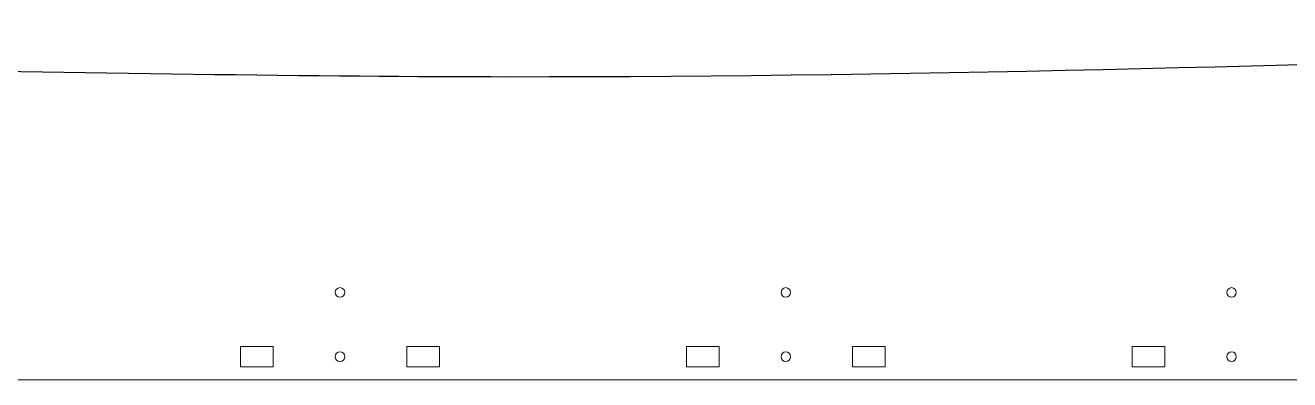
# Model space of a CAD drawing. Header units: millimetres. Extents: x 28 to 1172, y 29 to 868.
# Drawn here: x 470.5 to 775, y 29.5 to 114.8 of the extents above; entities that cross this region are included whole.
import ezdxf

# ---------------------------------------------------------------- set-up
doc = ezdxf.new("R2010")
doc.units = ezdxf.units.MM
doc.layers.get('0').update_dxf_attribs({"color": 1, "linetype": 'CONTINUOUS', "lineweight": 25, "true_color": 0xff0000})
doc.layers.add('New Cuts', color=6, linetype='CONTINUOUS', lineweight=0, true_color=0xff00ff)

msp = doc.modelspace()

# ---------------------------------------------------------------- linework, layer by layer
at = {"color": 1, "true_color": 0xff0000}
for points in [[(995.9, 114.77), (995.9, 114.77), (796.26, 102.33), (586.9, 102.33)], [(586.9, 102.33), (499.17, 102.33), (337.67, 106.36), (337.67, 106.36)]]:
    msp.add_open_spline(points, degree=3, dxfattribs=at)
at = {"layer": 'New Cuts', "color": 1, "true_color": 0xff0000}
msp.add_line((41.3, 29.5), (1166.7, 29.5), dxfattribs=at)
for points in [[(547.47, 50.51), (547.47, 50.51)], [(654.81, 50.51), (654.81, 50.51)], [(762.15, 50.51), (762.15, 50.51)], [(530.27, 37.52), (530.27, 32.56), (522.39, 32.56), (522.39, 37.52), (530.27, 37.52), (530.27, 37.52)], [(570.27, 37.52), (570.27, 32.56), (562.39, 32.56), (562.39, 37.52), (570.27, 37.52), (570.27, 37.52)], [(637.61, 37.52), (637.61, 32.56), (629.73, 32.56), (629.73, 37.52), (637.61, 37.52), (637.61, 37.52)], [(677.61, 37.52), (677.61, 32.56), (669.73, 32.56), (669.73, 37.52), (677.61, 37.52), (677.61, 37.52)], [(744.95, 37.52), (744.95, 32.56), (737.07, 32.56), (737.07, 37.52), (744.95, 37.52), (744.95, 37.52)], [(546.33, 33.9), (546.33, 33.9)], [(653.67, 33.9), (653.67, 33.9)], [(761.01, 33.9), (761.01, 33.9)]]:
    msp.add_lwpolyline(points, dxfattribs=at)
for points in [[(545.19, 50.51), (545.19, 51.14), (545.7, 51.65), (546.33, 51.65)], [(546.33, 49.37), (545.7, 49.37), (545.19, 49.88), (545.19, 50.51)], [(546.33, 51.65), (546.96, 51.65), (547.47, 51.14), (547.47, 50.51)], [(547.47, 50.51), (547.47, 49.88), (546.96, 49.37), (546.33, 49.37)], [(652.53, 50.51), (652.53, 51.14), (653.04, 51.65), (653.67, 51.65)], [(653.67, 49.37), (653.04, 49.37), (652.53, 49.88), (652.53, 50.51)], [(653.67, 51.65), (654.3, 51.65), (654.81, 51.14), (654.81, 50.51)], [(654.81, 50.51), (654.81, 49.88), (654.3, 49.37), (653.67, 49.37)], [(759.87, 50.51), (759.87, 51.14), (760.38, 51.65), (761.01, 51.65)], [(761.01, 49.37), (760.38, 49.37), (759.87, 49.88), (759.87, 50.51)], [(761.01, 51.65), (761.64, 51.65), (762.15, 51.14), (762.15, 50.51)], [(762.15, 50.51), (762.15, 49.88), (761.64, 49.37), (761.01, 49.37)], [(545.19, 35.04), (545.19, 35.67), (545.7, 36.18), (546.33, 36.18)], [(546.33, 33.9), (545.7, 33.9), (545.19, 34.41), (545.19, 35.04)], [(546.33, 36.18), (546.96, 36.18), (547.47, 35.67), (547.47, 35.04)], [(547.47, 35.04), (547.47, 34.41), (546.96, 33.9), (546.33, 33.9)], [(652.53, 35.04), (652.53, 35.67), (653.04, 36.18), (653.67, 36.18)], [(653.67, 33.9), (653.04, 33.9), (652.53, 34.41), (652.53, 35.04)], [(653.67, 36.18), (654.3, 36.18), (654.81, 35.67), (654.81, 35.04)], [(654.81, 35.04), (654.81, 34.41), (654.3, 33.9), (653.67, 33.9)], [(759.87, 35.04), (759.87, 35.67), (760.38, 36.18), (761.01, 36.18)], [(761.01, 33.9), (760.38, 33.9), (759.87, 34.41), (759.87, 35.04)], [(761.01, 36.18), (761.64, 36.18), (762.15, 35.67), (762.15, 35.04)], [(762.15, 35.04), (762.15, 34.41), (761.64, 33.9), (761.01, 33.9)]]:
    msp.add_open_spline(points, degree=3, dxfattribs=at)

doc.saveas('drawing.dxf')
